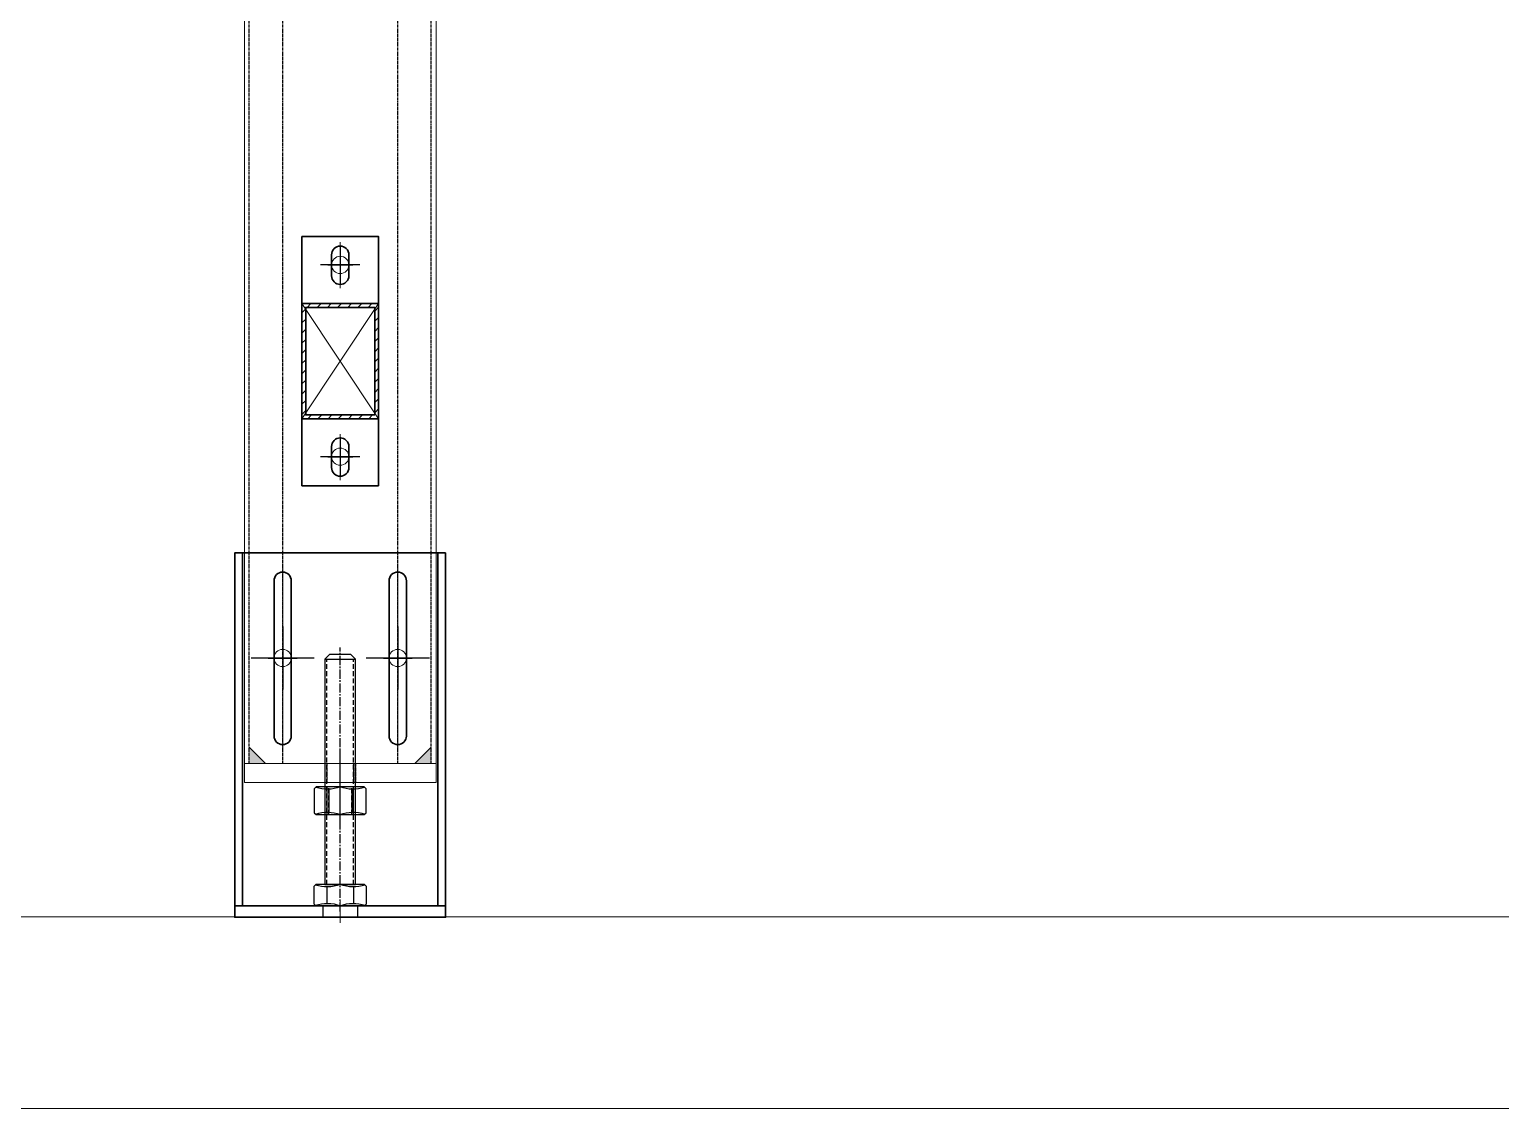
# Model space of a CAD drawing. Header units: millimetres. Extents: x 845401 to 948039, y 511594 to 550263.
# Drawn here: x 898146 to 898914, y 517561 to 518124 of the extents above; entities that cross this region are included whole.
import ezdxf

# ---------------------------------------------------------------- set-up
doc = ezdxf.new("R2010")
doc.units = ezdxf.units.MM
for name, pattern in [('ACAD_ISO02W100', [15, 12, -3]), ('CENTER', [0]), ('CENTER2', [28.575, 19.05, -3.175, 3.175, -3.175]), ('DASHED', [0.75, 0.5, -0.25]), ('HIDDEN', [0.375, 0.25, -0.125])]:
    doc.linetypes.add(name, pattern=pattern)
for name, color, linetype in [('3中心线层', 1, 'CENTER'), ('4虚线层', 6, 'DASHED'), ('5剖面线层', 2, 'Continuous'), ('虚线', 4, 'ACAD_ISO02W100')]:
    doc.layers.add(name, color=color, linetype=linetype)
for name, color, linetype, lineweight in [('A-剖-0.10mm.......SECT-L01', 255, 'Continuous', 18), ('中心线', 1, 'CENTER', 9), ('剖面线', 6, 'Continuous', 15), ('粗实线', 7, 'Continuous', 30), ('细实线', 2, 'Continuous', 18)]:
    doc.layers.add(name, color=color, linetype=linetype, lineweight=lineweight)

# ---------------------------------------------------------------- blocks, each defined once
blk = doc.blocks.new('548ZJ')
at = {"linetype": 'ByBlock', "lineweight": -2}
h = blk.add_hatch(color=2, dxfattribs=at)
h.paths.add_polyline_path([(798862.99, 251303.05), (798862.99, 251294.55), (798854.49, 251294.55)])
h.paths.add_polyline_path([(798776.49, 251294.55), (798767.99, 251294.55), (798767.99, 251303.05)])
for p, q in [((798765.49, 251284.55), (798765.49, 251832.92, 17.98)), ((798765.49, 251832.92, 17.98), (798865.49, 251832.92, 17.98)), ((798865.49, 251284.55), (798865.49, 251832.92, 17.98)), ((798765.49, 251294.55), (798865.49, 251294.55)), ((798765.49, 251284.55), (798865.49, 251284.55))]:
    blk.add_line(p, q)
for centre in [(798815.49, 251822.92, 17.98), (798815.49, 251807.92, 17.98), (798815.49, 251762.92, 17.98), (798815.49, 251554.55), (798815.49, 251454.55), (798785.49, 251349.55), (798845.49, 251349.55)]:
    blk.add_circle(centre, 4.5)
at = {"layer": '3中心线层'}
for p, q in [((798815.49, 251815.42, 17.98), (798815.49, 251830.42, 17.98)), ((798822.99, 251822.92, 17.98), (798807.99, 251822.92, 17.98)), ((798815.49, 251800.42, 17.98), (798815.49, 251815.42, 17.98)), ((798822.99, 251807.92, 17.98), (798807.99, 251807.92, 17.98)), ((798815.49, 251755.42, 17.98), (798815.49, 251770.42, 17.98)), ((798822.99, 251762.92, 17.98), (798807.99, 251762.92, 17.98)), ((798815.49, 251564.75), (798815.49, 251544.35)), ((798825.69, 251554.55), (798805.29, 251554.55)), ((798815.49, 251464.75), (798815.49, 251444.35)), ((798825.69, 251454.55), (798805.29, 251454.55)), ((798785.49, 251366.05), (798785.49, 251333.05)), ((798845.49, 251366.05), (798845.49, 251333.05)), ((798801.99, 251349.55), (798768.99, 251349.55)), ((798861.99, 251349.55), (798828.99, 251349.55)), ((798815.49, 251276.18), (798815.49, 251302.37))]:
    blk.add_line(p, q, dxfattribs=at)
at = {"layer": '4虚线层'}
for p, q in [((798767.99, 251294.55), (798767.99, 251832.92, 17.98)), ((798785.49, 251294.55), (798785.49, 251832.92, 17.98)), ((798845.49, 251294.55), (798845.49, 251832.92, 17.98)), ((798862.99, 251294.55), (798862.99, 251832.92, 17.98)), ((798807.49, 251294.55), (798807.49, 251284.55)), ((798808.49, 251294.55), (798808.49, 251284.55)), ((798822.49, 251294.55), (798822.49, 251284.55)), ((798823.49, 251294.55), (798823.49, 251284.55))]:
    blk.add_line(p, q, dxfattribs=at)
at = {"layer": '5剖面线层'}
for p, q in [((798776.49, 251294.55), (798767.99, 251303.05)), ((798854.49, 251294.55), (798862.99, 251303.05))]:
    blk.add_line(p, q, dxfattribs=at)
blk = doc.blocks.new('A$C2E170EB7')
at = {"layer": '中心线'}
for p, q in [((25, 186), (25, 90)), ((85, 186), (85, 90)), ((17.5, 138), (32.5, 138)), ((92.5, 138), (77.5, 138)), ((55, 12), (55, 0))]:
    blk.add_line(p, q, dxfattribs=at)
at = {"layer": '粗实线'}
for p, q in [((4, 193), (4, 9)), ((106, 193), (106, 9))]:
    blk.add_line(p, q, dxfattribs=at)
for points in [[(0, 193), (110, 193), (110, 9), (0, 9)], [(0, 9), (110, 9), (110, 3), (0, 3)]]:
    blk.add_lwpolyline(points, close=True, dxfattribs=at)
for points in [[(25, 183), (25, 183, -0.414214), (29.5, 178.5), (29.5, 97.5, -0.414214), (25, 93), (25, 93, -0.414214), (20.5, 97.5), (20.5, 178.5, -0.414214)], [(85, 183), (85, 183, 0.414214), (80.5, 178.5), (80.5, 97.5, 0.414214), (85, 93), (85, 93, 0.414214), (89.5, 97.5), (89.5, 178.5, 0.414214)]]:
    blk.add_lwpolyline(points, format="xyb", close=True, dxfattribs=at)
at = {"layer": '虚线', "ltscale": 0.5}
for p, q in [((46, 9), (46, 3)), ((64, 9), (64, 3))]:
    blk.add_line(p, q, dxfattribs=at)
blk = doc.blocks.new('A$C39C60854')
at = {"layer": '剖面线'}
h = blk.add_hatch(dxfattribs=at)
h.set_pattern_fill('ANSI31', color=256, scale=30, style=0)
h.set_pattern_definition([(45, (-776643, 668927.5), (-2.65165043, 2.65165043), [])])
h.paths.add_polyline_path([(0, 40), (0, 0), (60, 0), (60, 40)])
h.paths.add_polyline_path([(58, 38), (58, 2), (2, 2), (2, 38)], flags=16)
at = {"layer": '粗实线'}
for points in [[(0, 40), (60, 40), (60, 0), (0, 0)], [(2, 38), (58, 38), (58, 2), (2, 2)]]:
    blk.add_lwpolyline(points, close=True, dxfattribs=at)
blk = doc.blocks.new('A$C771F760B')
at = {"layer": '中心线'}
for p, q in [((20, 13.5), (20, 26.5)), ((120, 13.5), (120, 26.5)), ((32, 20), (8, 20)), ((108, 20), (132, 20))]:
    blk.add_line(p, q, dxfattribs=at)
at = {"layer": '粗实线', "color": 0}
blk.add_lwpolyline([(5, 40), (5, 0), (135, 0), (135, 40)], close=True, dxfattribs=at)
for points in [[(25.5, 24.5), (14.5, 24.5, 0.414214), (10, 20), (10, 20, 0.414214), (14.5, 15.5), (25.5, 15.5, 0.414214), (30, 20), (30, 20, 0.414214)], [(114.5, 24.5), (125.5, 24.5, -0.414214), (130, 20), (130, 20, -0.414214), (125.5, 15.5), (114.5, 15.5, -0.414214), (110, 20), (110, 20, -0.414214)]]:
    blk.add_lwpolyline(points, format="xyb", close=True, dxfattribs=at)
at = {"layer": '细实线'}
for p, q in [((40, 0), (100, 40)), ((40, 40), (100, 0))]:
    blk.add_line(p, q, dxfattribs=at)
at = {"layer": '粗实线'}
blk.add_blockref('A$C39C60854', (40, 0), dxfattribs=at)
blk = doc.blocks.new('ew323')
at = {"color": 1, "linetype": 'CENTER2', "ltscale": 0.25}
blk.add_line((4.54, 63.3), (4.54, 41.92), dxfattribs=at)
at = {"color": 2, "linetype": 'HIDDEN', "ltscale": 10}
for p, q in [((-1.46, 60.5), (-1.46, 46)), ((10.54, 60.5), (10.54, 46))]:
    blk.add_line(p, q, dxfattribs=at)
at = {"color": 2}
for p, q in [((-1.46, 47.25), (-1.46, 59.24)), ((10.54, 47.25), (10.54, 59.24))]:
    blk.add_line(p, q, dxfattribs=at)
blk.add_lwpolyline([(-7.96, 60.5), (17.04, 60.5), (18.04, 59.5), (18.04, 47), (17.04, 46), (-7.96, 46), (-8.96, 47), (-8.96, 59.5)], close=True, dxfattribs=at)
blk.add_lwpolyline([(-2.46, 46), (-2.46, 60.5), (11.54, 60.5), (11.54, 46)], dxfattribs=at)
for centre, start, end in [((-2.26, 78.34), 251.72079, 290.86753), ((11.34, 78.34), 249.13247, 288.27921), ((-2.26, 28.16), 69.13247, 108.27921), ((11.34, 28.16), 71.72079, 110.86753)]:
    blk.add_arc(centre, 19.09, start, end, dxfattribs=at)
blk = doc.blocks.new('A$C7142694E')
at = {"color": 2}
for p, q in [((21.75, 131.6, 0), (5.75, 131.6, 0)), ((6.82, 12.87, 0), (6.82, 4.33, 0)), ((20.68, 12.87, 0), (20.68, 4.33, 0))]:
    blk.add_line(p, q, dxfattribs=at)
at = {"color": 2, "linetype": 'HIDDEN', "ltscale": 10}
for p, q in [((6.75, 14.1, 0), (6.75, 131.6, 0)), ((20.75, 14.1, 0), (20.75, 131.6, 0))]:
    blk.add_line(p, q, dxfattribs=at)
at = {"color": 1, "linetype": 'CENTER2', "ltscale": 0.25}
blk.add_line((13.75, 0, 0), (13.75, 137.77, 0), dxfattribs=at)
at = {"color": 2, "elevation": 0}
for points in [[(21.75, 14.1), (5.75, 14.1), (5.75, 131.6), (8.25, 134.1), (19.25, 134.1), (21.75, 131.6)], [(26.5, 3.1), (1, 3.1), (0, 4.1), (0, 13.1), (1, 14.1), (26.5, 14.1), (27.5, 13.1), (27.5, 4.1)]]:
    blk.add_lwpolyline(points, close=True, dxfattribs=at)
at = {"color": 2}
for centre, start, end in [((6.87, 32.72, 0), 252.01471, 290.27887), ((20.63, 32.72, 0), 249.72113, 287.98529), ((6.87, -15.52, 0), 69.72113, 107.98529), ((20.63, -15.52, 0), 72.01471, 110.27887)]:
    blk.add_arc(centre, 19.85, start, end, dxfattribs=at)
at = {"rotation": 180}
blk.add_blockref('ew323', (18.29, 111.09, 0), dxfattribs=at)
blk = doc.blocks.new('G$C7224CCE4')
at = {"color": 0, "linetype": 'ByBlock', "lineweight": -2}
for name, p in [('A$C2E170EB7', (0, 0)), ('A$C7142694E', (41.25, 5.9, 0))]:
    blk.add_blockref(name, p, dxfattribs=at)

msp = doc.modelspace()

# ---------------------------------------------------------------- linework, layer by layer
at = {"layer": 'A-剖-0.10mm.......SECT-L01', "color": 5}
msp.add_lwpolyline([(928061.12, 517560.93), (897418.25, 517560.93), (897418.25, 517660.93), (928061.12, 517660.93)], close=True, dxfattribs=at)

# ---------------------------------------------------------------- block references
at = {"color": 0, "linetype": 'ByBlock', "lineweight": -2, "extrusion": (0, 0, -1), "zscale": -1}
msp.add_blockref('A$C2E170EB7', (-898363.35, 517657.74, -1.83), dxfattribs=at)
at = {"extrusion": (0, 0, -1), "zscale": -1}
msp.add_blockref('G$C7224CCE4', (-898363.35, 517657.74, -1.79), dxfattribs=at)
at = {"layer": 'A-剖-0.10mm.......SECT-L01'}
msp.add_blockref('548ZJ', (99492.86, 266446.37), dxfattribs=at)
at = {"layer": '粗实线', "extrusion": (0, 0, -1), "zscale": -1, "rotation": 90.00000000000001}
msp.add_blockref('A$C771F760B', (-898288.35, 517880.74, -1.83), dxfattribs=at)

doc.saveas('drawing.dxf')
